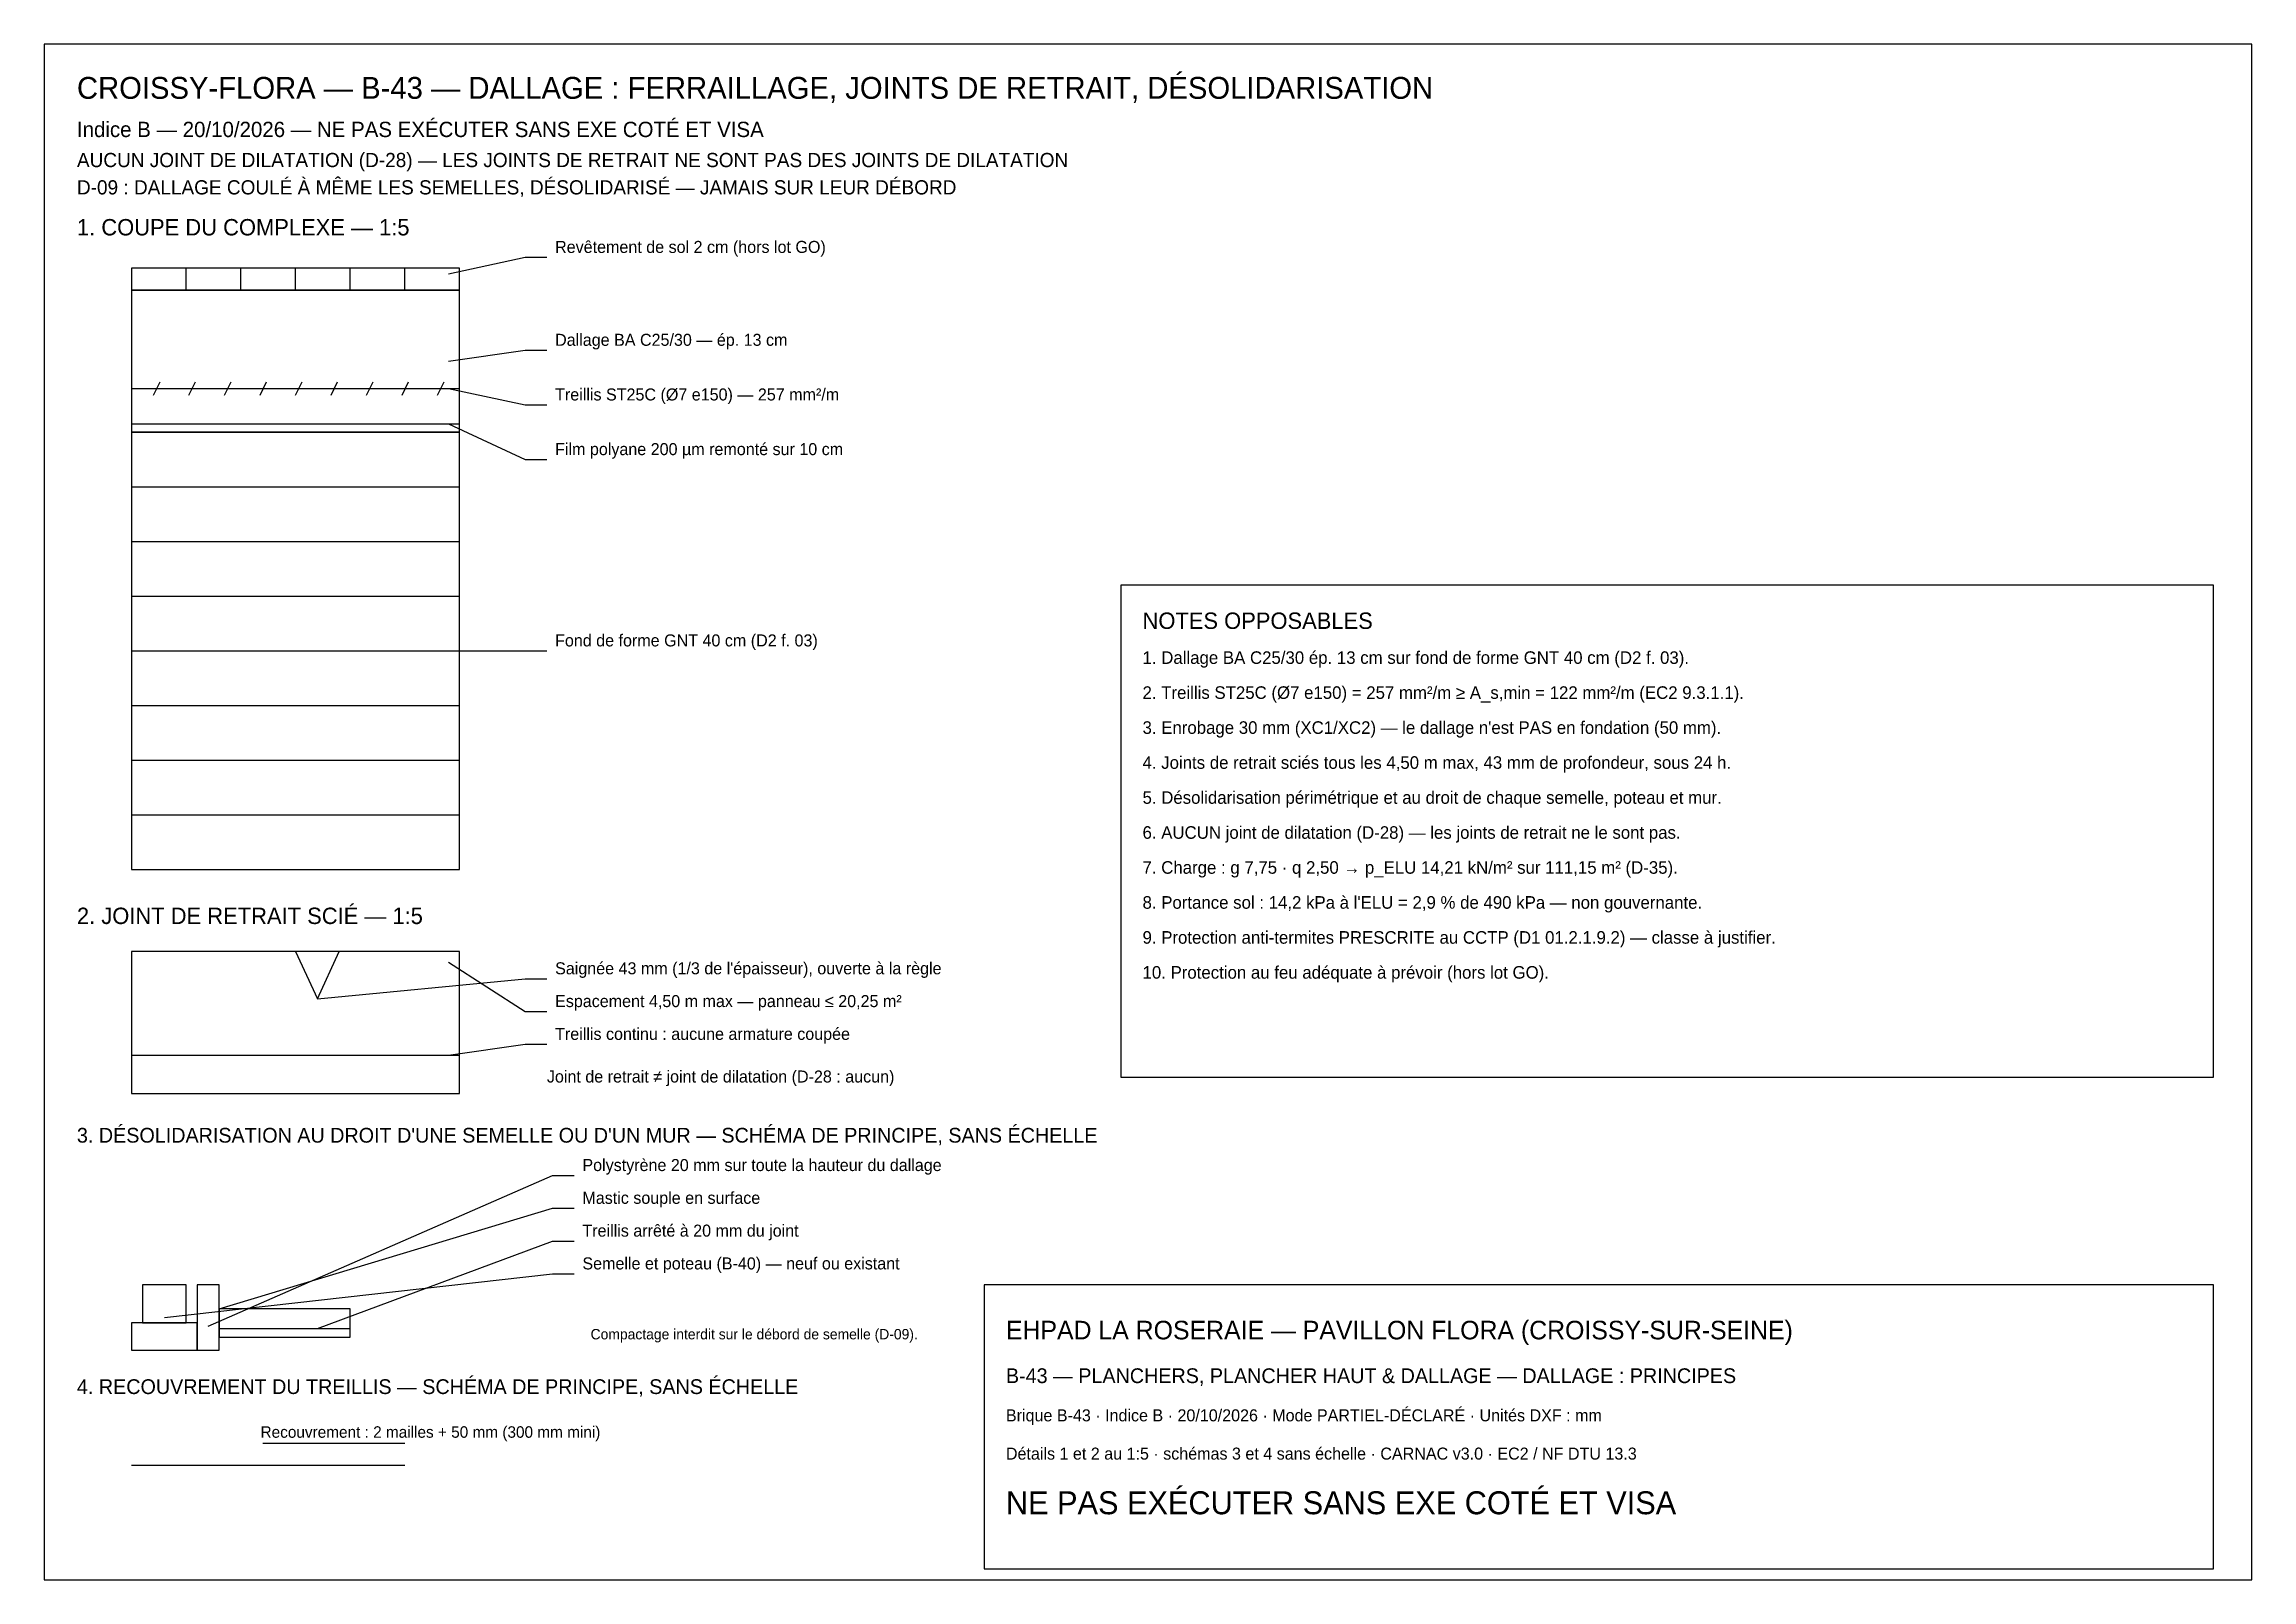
# Model space of a CAD drawing. Header units: metres. Extents: x 8 to 412, y 8 to 289.
import ezdxf

# ---------------------------------------------------------------- set-up
doc = ezdxf.new("R2010")
doc.units = ezdxf.units.M
for name, color, linetype in [('PLANCHER-ACIER-INF', 3, 'Continuous'), ('PLANCHER-AXES', 1, 'Continuous'), ('PLANCHER-CARTOUCHE', 7, 'Continuous'), ('PLANCHER-COFFRAGE', 5, 'Continuous'), ('PLANCHER-COTATION', 8, 'Continuous'), ('PLANCHER-DESOLID', 30, 'Continuous'), ('PLANCHER-HABILLAGE-TEXTE', 7, 'Continuous'), ('PLANCHER-JOINTS', 6, 'Continuous')]:
    doc.layers.add(name, color=color, linetype=linetype)

msp = doc.modelspace()

# ---------------------------------------------------------------- linework, layer by layer
at = {"layer": 'PLANCHER-ACIER-INF'}
for p, q in [((28, 224.8), (29.2, 227.2)), ((34.5, 224.8), (35.7, 227.2)), ((41, 224.8), (42.2, 227.2)), ((47.5, 224.8), (48.7, 227.2)), ((54, 224.8), (55.2, 227.2)), ((60.5, 224.8), (61.7, 227.2)), ((67, 224.8), (68.2, 227.2)), ((73.5, 224.8), (74.7, 227.2)), ((80, 224.8), (81.2, 227.2)), ((24, 226), (84, 226)), ((24, 104), (84, 104)), ((40, 54), (64, 54)), ((48, 33), (74, 33)), ((24, 29), (74, 29))]:
    msp.add_line(p, q, dxfattribs=at)
for points in [[(82, 226), (96, 223), (100, 223)], [(82, 104), (96, 106), (100, 106)], [(58, 54), (101, 70), (105, 70)]]:
    msp.add_lwpolyline(points, dxfattribs=at)
at = {"layer": 'PLANCHER-CARTOUCHE'}
for points in [[(8, 8), (412, 8), (412, 289), (8, 289), (8, 8)], [(205, 100), (405, 100), (405, 190), (205, 190), (205, 100)], [(180, 10), (405, 10), (405, 62), (180, 62), (180, 10)]]:
    msp.add_lwpolyline(points, dxfattribs=at)
at = {"layer": 'PLANCHER-COFFRAGE'}
for points in [[(24, 244), (84, 244), (84, 248), (24, 248), (24, 244)], [(24, 218), (84, 218), (84, 244), (24, 244), (24, 218)], [(24, 138), (84, 138), (84, 218), (24, 218), (24, 138)], [(24, 97), (84, 97), (84, 123), (24, 123), (24, 97)], [(26, 55), (34, 55), (34, 62), (26, 62), (26, 55)], [(40, 52.4), (64, 52.4), (64, 57.6), (40, 57.6), (40, 52.4)], [(24, 50), (36, 50), (36, 55), (24, 55), (24, 50)]]:
    msp.add_lwpolyline(points, dxfattribs=at)
at = {"layer": 'PLANCHER-COTATION'}
for p, q in [((34, 244), (34, 248)), ((44, 244), (44, 248)), ((54, 244), (54, 248)), ((64, 244), (64, 248)), ((74, 244), (74, 248)), ((24, 208), (84, 208)), ((24, 198), (84, 198)), ((24, 188), (84, 188)), ((24, 178), (84, 178)), ((24, 168), (84, 168)), ((24, 158), (84, 158)), ((24, 148), (84, 148))]:
    msp.add_line(p, q, dxfattribs=at)
at = {"layer": 'PLANCHER-DESOLID'}
msp.add_line((24, 219.5), (84, 219.5), dxfattribs=at)
for points in [[(82, 219.5), (96, 213), (100, 213)], [(38, 54.4), (101, 82), (105, 82)], [(36, 50), (40, 50), (40, 62), (36, 62), (36, 50)]]:
    msp.add_lwpolyline(points, dxfattribs=at)
at = {"layer": 'PLANCHER-HABILLAGE-TEXTE'}
for points in [[(82, 247), (96, 250), (100, 250)], [(82, 231), (96, 233), (100, 233)], [(82, 178), (96, 178), (100, 178)], [(82, 121), (96, 112), (100, 112)], [(40, 57.6), (101, 76), (105, 76)], [(30, 56), (101, 64), (105, 64)]]:
    msp.add_lwpolyline(points, dxfattribs=at)
at = {"layer": 'PLANCHER-JOINTS'}
for p, q in [((54, 123), (58, 114.33)), ((58, 114.33), (62, 123))]:
    msp.add_line(p, q, dxfattribs=at)
msp.add_lwpolyline([(58, 114.33), (96, 118), (100, 118)], dxfattribs=at)

# ---------------------------------------------------------------- texts
at = {"layer": 'PLANCHER-ACIER-INF'}
for s, height, p in [('Treillis ST25C (Ø7 e150) — 257 mm²/m', 2.2, (101.5, 223.8)), ('Treillis continu : aucune armature coupée', 2.2, (101.5, 106.8)), ('Treillis arrêté à 20 mm du joint', 2.2, (106.5, 70.8)), ('Recouvrement : 2 mailles + 50 mm (300 mm mini)', 2.1, (47.6, 34))]:
    msp.add_text(s, height=height, dxfattribs=at).set_placement(p)
at = {"layer": 'PLANCHER-AXES'}
for s, height, p in [('CROISSY-FLORA — B-43 — DALLAGE : FERRAILLAGE, JOINTS DE RETRAIT, DÉSOLIDARISATION', 4, (14, 279)), ('Indice B — 20/10/2026 — NE PAS EXÉCUTER SANS EXE COTÉ ET VISA', 2.8, (14, 272)), ('1. COUPE DU COMPLEXE — 1:5', 3, (14, 254)), ('NOTES OPPOSABLES', 3, (209, 182)), ('2. JOINT DE RETRAIT SCIÉ — 1:5', 3, (14, 128)), ('Joint de retrait ≠ joint de dilatation (D-28 : aucun)', 2.2, (100, 99)), ("3. DÉSOLIDARISATION AU DROIT D'UNE SEMELLE OU D'UN MUR — SCHÉMA DE PRINCIPE, SANS ÉCHELLE", 2.7, (14, 88)), ('EHPAD LA ROSERAIE — PAVILLON FLORA (CROISSY-SUR-SEINE)', 3.4, (184, 52)), ('4. RECOUVREMENT DU TREILLIS — SCHÉMA DE PRINCIPE, SANS ÉCHELLE', 2.7, (14, 42)), ('NE PAS EXÉCUTER SANS EXE COTÉ ET VISA', 4.2, (184, 20))]:
    msp.add_text(s, height=height, dxfattribs=at).set_placement(p)
at = {"layer": 'PLANCHER-DESOLID'}
for s, height, p in [('D-09 : DALLAGE COULÉ À MÊME LES SEMELLES, DÉSOLIDARISÉ — JAMAIS SUR LEUR DÉBORD', 2.6, (14, 261.5)), ('Film polyane 200 µm remonté sur 10 cm', 2.2, (101.5, 213.8)), ('Polystyrène 20 mm sur toute la hauteur du dallage', 2.2, (106.5, 82.8))]:
    msp.add_text(s, height=height, dxfattribs=at).set_placement(p)
at = {"layer": 'PLANCHER-HABILLAGE-TEXTE'}
for s, height, p in [('Revêtement de sol 2 cm (hors lot GO)', 2.2, (101.5, 250.8)), ('Dallage BA C25/30 — ép. 13 cm', 2.2, (101.5, 233.8)), ('Fond de forme GNT 40 cm (D2 f. 03)', 2.2, (101.5, 178.8)), ('1. Dallage BA C25/30 ép. 13 cm sur fond de forme GNT 40 cm (D2 f. 03).', 2.3, (209, 175.6)), ('2. Treillis ST25C (Ø7 e150) = 257 mm²/m ≥ A_s,min = 122 mm²/m (EC2 9.3.1.1).', 2.3, (209, 169.2)), ("3. Enrobage 30 mm (XC1/XC2) — le dallage n'est PAS en fondation (50 mm).", 2.3, (209, 162.8)), ('4. Joints de retrait sciés tous les 4,50 m max, 43 mm de profondeur, sous 24 h.', 2.3, (209, 156.4)), ('5. Désolidarisation périmétrique et au droit de chaque semelle, poteau et mur.', 2.3, (209, 150)), ('6. AUCUN joint de dilatation (D-28) — les joints de retrait ne le sont pas.', 2.3, (209, 143.6)), ('7. Charge : g 7,75 · q 2,50 → p_ELU 14,21 kN/m² sur 111,15 m² (D-35).', 2.3, (209, 137.2)), ("8. Portance sol : 14,2 kPa à l'ELU = 2,9 % de 490 kPa — non gouvernante.", 2.3, (209, 130.8)), ('9. Protection anti-termites PRESCRITE au CCTP (D1 01.2.1.9.2) — classe à justifier.', 2.3, (209, 124.4)), ('10. Protection au feu adéquate à prévoir (hors lot GO).', 2.3, (209, 118)), ('Espacement 4,50 m max — panneau ≤ 20,25 m²', 2.2, (101.5, 112.8)), ('Mastic souple en surface', 2.2, (106.5, 76.8)), ('Semelle et poteau (B-40) — neuf ou existant', 2.2, (106.5, 64.8)), ('Compactage interdit sur le débord de semelle (D-09).', 1.9, (108, 52)), ('B-43 — PLANCHERS, PLANCHER HAUT & DALLAGE — DALLAGE : PRINCIPES', 2.7, (184, 44)), ('Brique B-43 · Indice B · 20/10/2026 · Mode PARTIEL-DÉCLARÉ · Unités DXF : mm', 2.2, (184, 37)), ('Détails 1 et 2 au 1:5 · schémas 3 et 4 sans échelle · CARNAC v3.0 · EC2 / NF DTU 13.3', 2.2, (184, 30))]:
    msp.add_text(s, height=height, dxfattribs=at).set_placement(p)
at = {"layer": 'PLANCHER-JOINTS'}
for s, height, p in [('AUCUN JOINT DE DILATATION (D-28) — LES JOINTS DE RETRAIT NE SONT PAS DES JOINTS DE DILATATION', 2.6, (14, 266.5)), ("Saignée 43 mm (1/3 de l'épaisseur), ouverte à la règle", 2.2, (101.5, 118.8))]:
    msp.add_text(s, height=height, dxfattribs=at).set_placement(p)

doc.saveas('drawing.dxf')
